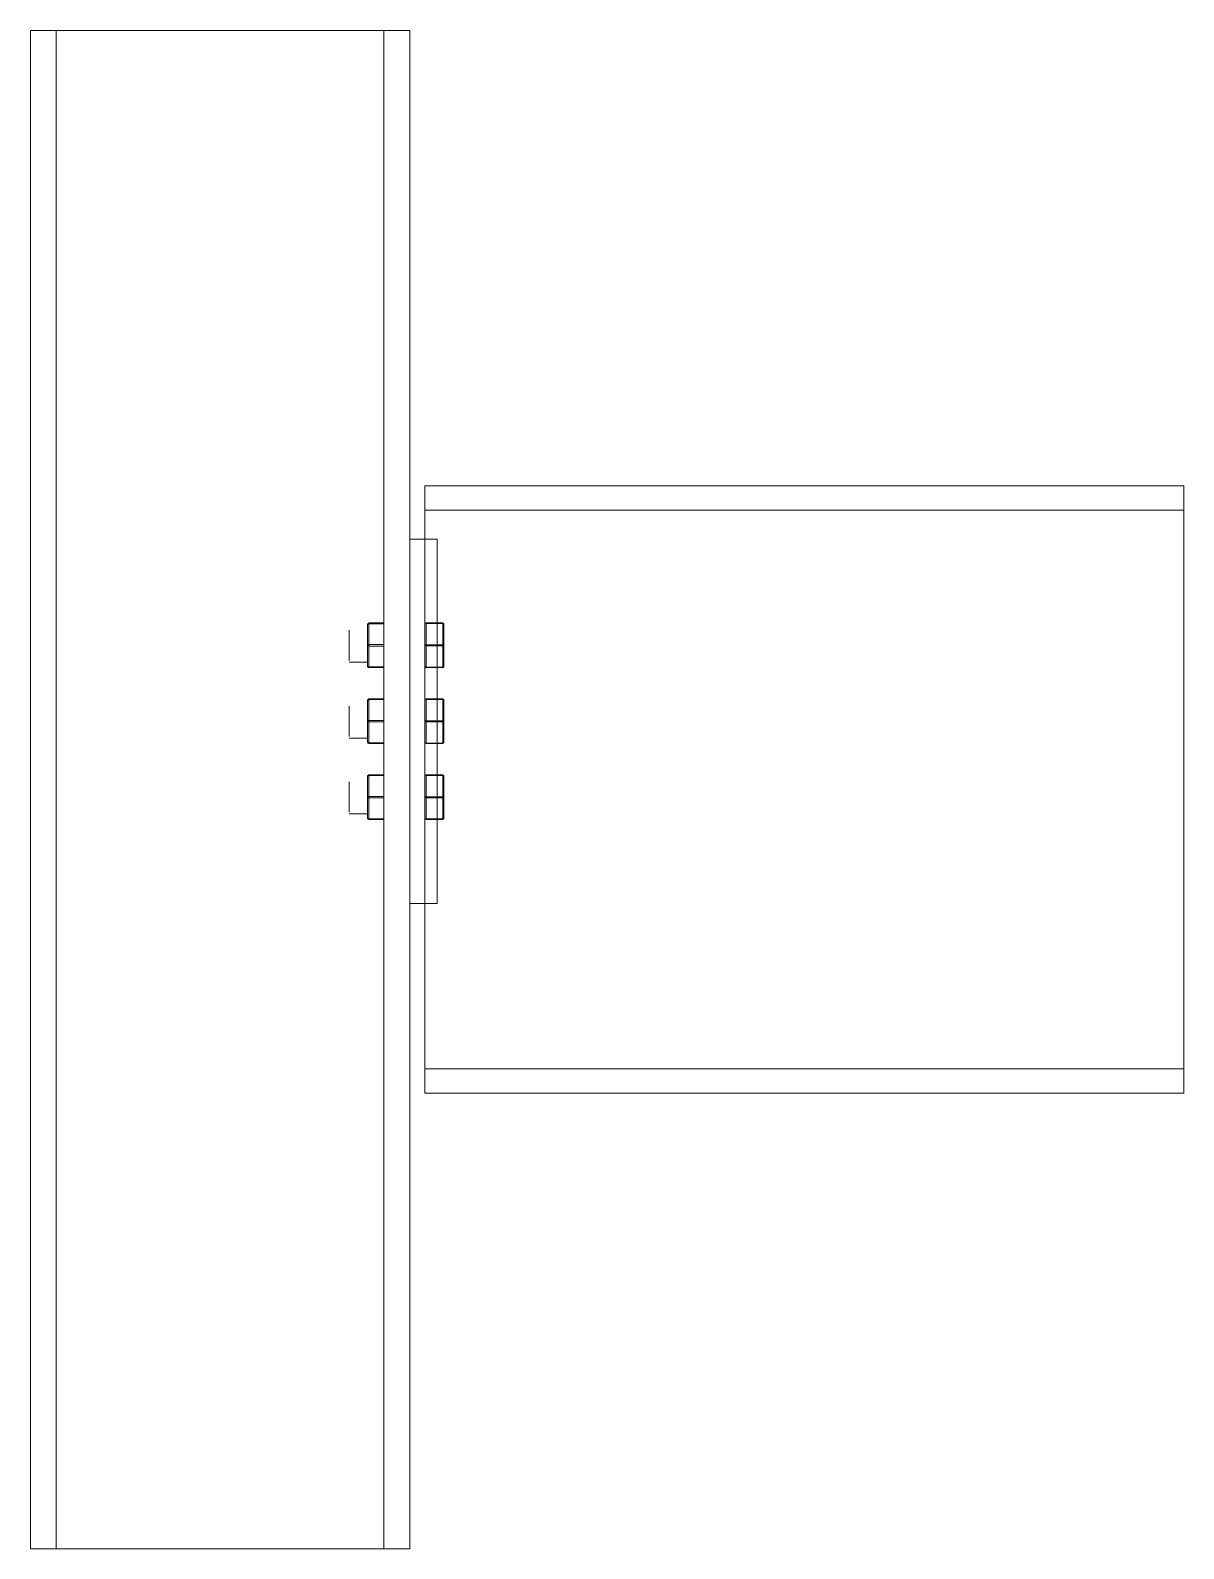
# Model space of a CAD drawing. Header units: inches. Extents: x 985 to 1745, y -16 to 984.
import ezdxf

# ---------------------------------------------------------------- set-up
doc = ezdxf.new("R2010")
doc.units = ezdxf.units.IN
doc.header["$MEASUREMENT"] = 0

# ---------------------------------------------------------------- blocks, each defined once
blk = doc.blocks.new('A$C00884E27')
at = {"color": 0, "linetype": 'Continuous', "lineweight": 0, "extrusion": (0, 1, 0)}
for p, q in [((-587.4, 1055.1), (-604.4, 1055.1)), ((-604.4, 1055.1), (-587.4, 1055.1)), ((-604.4, 55.1), (-604.4, 1055.1)), ((-604.4, 1055.1), (-604.4, 55.1)), ((-371.4, 1055.1), (-587.4, 1055.1)), ((-587.4, 1055.1), (-587.4, 55.1)), ((-587.4, 1055.1), (-371.4, 1055.1)), ((-587.4, 55.1), (-587.4, 1055.1)), ((-354.4, 1055.1), (-371.4, 1055.1)), ((-371.4, 1055.1), (-354.4, 1055.1)), ((-371.4, 55.1), (-371.4, 1055.1)), ((-371.4, 1055.1), (-371.4, 55.1)), ((-354.4, 1055.1), (-354.4, 55.1)), ((-354.4, 55.1), (-354.4, 1055.1)), ((-344.4, 739.1), (-344.4, 755.1)), ((155.6, 755.1), (-344.4, 755.1)), ((-344.4, 739.1), (-344.4, 755.1)), ((-344.4, 755.1), (155.6, 755.1)), ((155.6, 755.1), (155.6, 739.1)), ((155.6, 739.1), (155.6, 755.1)), ((-344.4, 720.1), (-344.4, 739.1)), ((-344.4, 720.1), (-344.4, 739.1)), ((-344.4, 739.1), (155.6, 739.1)), ((155.6, 739.1), (-344.4, 739.1)), ((155.6, 739.1), (155.6, 371.1)), ((155.6, 371.1), (155.6, 739.1)), ((-344.4, 720.1), (-354.4, 720.1)), ((-344.4, 720.1), (-354.4, 720.1)), ((-344.4, 480.2), (-344.4, 720.1)), ((-344.4, 480.2), (-344.4, 720.1)), ((-344.4, 720.1), (-336.4, 720.1)), ((-344.4, 720.1), (-336.4, 720.1)), ((-336.4, 720.1), (-336.4, 664.8)), ((-336.4, 664.8), (-336.4, 720.1)), ((-394.4, 640.1), (-394.4, 660.1)), ((-394.4, 640.1), (-394.4, 660.1)), ((-394.4, 660.1), (-394.4, 658.8)), ((-382.3, 663.7), (-382.3, 650.1)), ((-382.3, 650.1), (-382.3, 663.7)), ((-381.3, 664.3), (-381.3, 664.8)), ((-371.4, 664.8), (-381.3, 664.8)), ((-381.3, 664.8), (-381.3, 664.3)), ((-371.4, 664.8), (-381.3, 664.8)), ((-381.3, 664.3), (-371.4, 664.3)), ((-381.3, 650.6), (-381.3, 664.3)), ((-381.3, 664.3), (-371.4, 664.3)), ((-381.3, 650.6), (-381.3, 664.3)), ((-343.7, 664.7), (-343.7, 664.8)), ((-343.7, 664.8), (-332.6, 664.8)), ((-343.7, 664.8), (-343.7, 664.4)), ((-332.6, 664.8), (-343.7, 664.8)), ((-343.7, 664.4), (-343.7, 664.7)), ((-343.7, 650.4), (-343.7, 664.4)), ((-343.7, 664.4), (-343.7, 650.4)), ((-332.6, 664.4), (-343.7, 664.4)), ((-343.7, 664.4), (-332.6, 664.4)), ((-336.4, 664.8), (-336.4, 635.4)), ((-336.4, 635.4), (-336.4, 664.8)), ((-332.6, 664.8), (-332.6, 664.4)), ((-332.6, 664.4), (-332.6, 664.8)), ((-332.6, 650.4), (-332.6, 664.4)), ((-332.6, 664.4), (-332.6, 650.4)), ((-331.9, 664.1), (-331.9, 650.1)), ((-331.9, 650.1), (-331.9, 664.1)), ((-394.4, 658.8), (-394.4, 640.1)), ((-394.4, 640.1), (-394.4, 650.1)), ((-382.3, 650.1), (-382.3, 636.4)), ((-382.3, 636.4), (-382.3, 650.1)), ((-371.4, 650.6), (-381.3, 650.6)), ((-381.3, 650.6), (-381.3, 649.6)), ((-371.4, 650.6), (-381.3, 650.6)), ((-381.3, 649.6), (-381.3, 650.6)), ((-343.7, 650.4), (-332.6, 650.4)), ((-343.7, 650), (-343.7, 650.4)), ((-343.7, 650.4), (-343.7, 649.7)), ((-332.6, 650.4), (-343.7, 650.4)), ((-343.7, 649.7), (-343.7, 650)), ((-332.6, 649.7), (-332.6, 650.4)), ((-332.6, 650.4), (-332.6, 649.7)), ((-331.9, 650.1), (-331.9, 636.1)), ((-331.9, 636.1), (-331.9, 650.1)), ((-394.4, 640.1), (-394.4, 640.1)), ((-381.3, 649.6), (-371.4, 649.6)), ((-381.3, 635.9), (-381.3, 649.6)), ((-381.3, 649.6), (-371.4, 649.6)), ((-381.3, 635.9), (-381.3, 649.6)), ((-343.7, 635.7), (-343.7, 649.7)), ((-343.7, 649.7), (-343.7, 635.7)), ((-332.6, 649.7), (-343.7, 649.7)), ((-343.7, 649.7), (-332.6, 649.7)), ((-332.6, 635.7), (-332.6, 649.7)), ((-332.6, 649.7), (-332.6, 635.7)), ((-394.4, 639), (-382.3, 639)), ((-382.3, 639), (-394.4, 639)), ((-371.4, 635.9), (-381.3, 635.9)), ((-381.3, 635.9), (-381.3, 635.4)), ((-371.4, 635.9), (-381.3, 635.9)), ((-381.3, 635.4), (-381.3, 635.9)), ((-381.3, 635.4), (-371.4, 635.4)), ((-381.3, 635.4), (-371.4, 635.4)), ((-343.7, 635.4), (-343.7, 635.7)), ((-343.7, 635.7), (-332.6, 635.7)), ((-343.7, 635.7), (-343.7, 635.4)), ((-332.6, 635.7), (-343.7, 635.7)), ((-332.6, 635.4), (-343.7, 635.4)), ((-343.7, 635.4), (-343.7, 635.4)), ((-343.7, 635.4), (-332.6, 635.4)), ((-336.4, 635.4), (-336.4, 614.8)), ((-336.4, 614.8), (-336.4, 635.4)), ((-332.6, 635.7), (-332.6, 635.4)), ((-332.6, 635.4), (-332.6, 635.7)), ((-394.4, 590.1), (-394.4, 610.1)), ((-394.4, 610.1), (-394.4, 608.8)), ((-394.4, 608.8), (-394.4, 610.1)), ((-382.3, 613.7), (-382.3, 600.1)), ((-382.3, 600.1), (-382.3, 613.7)), ((-381.3, 614.8), (-381.3, 614.3)), ((-371.4, 614.8), (-381.3, 614.8)), ((-371.4, 614.8), (-381.3, 614.8)), ((-381.3, 614.3), (-381.3, 614.8)), ((-381.3, 614.3), (-371.4, 614.3)), ((-381.3, 614.3), (-371.4, 614.3)), ((-381.3, 600.6), (-381.3, 614.3)), ((-381.3, 600.6), (-381.3, 614.3)), ((-343.7, 614.8), (-343.7, 614.4)), ((-332.6, 614.8), (-343.7, 614.8)), ((-343.7, 614.7), (-343.7, 614.8)), ((-343.7, 614.8), (-332.6, 614.8)), ((-343.7, 614.4), (-343.7, 614.7)), ((-343.7, 614.4), (-332.6, 614.4)), ((-343.7, 600.4), (-343.7, 614.4)), ((-343.7, 614.4), (-343.7, 600.4)), ((-332.6, 614.4), (-343.7, 614.4)), ((-336.4, 614.8), (-336.4, 585.4)), ((-336.4, 585.4), (-336.4, 614.8)), ((-332.6, 614.4), (-332.6, 614.8)), ((-332.6, 614.8), (-332.6, 614.4)), ((-332.6, 614.4), (-332.6, 600.4)), ((-332.6, 600.4), (-332.6, 614.4)), ((-331.9, 600.1), (-331.9, 614.1)), ((-331.9, 614.1), (-331.9, 600.1)), ((-394.4, 608.8), (-394.4, 590.1)), ((-394.4, 590.1), (-394.4, 608.8)), ((-394.4, 608.8), (-394.4, 590.1)), ((-382.3, 600.1), (-382.3, 586.4)), ((-382.3, 586.4), (-382.3, 600.1)), ((-381.3, 600.6), (-381.3, 599.6)), ((-371.4, 600.6), (-381.3, 600.6)), ((-371.4, 600.6), (-381.3, 600.6)), ((-381.3, 599.6), (-381.3, 600.6)), ((-343.7, 600.4), (-343.7, 599.7)), ((-332.6, 600.4), (-343.7, 600.4)), ((-343.7, 600), (-343.7, 600.4)), ((-343.7, 600.4), (-332.6, 600.4)), ((-343.7, 599.7), (-343.7, 600)), ((-332.6, 599.7), (-332.6, 600.4)), ((-332.6, 600.4), (-332.6, 599.7)), ((-331.9, 586.1), (-331.9, 600.1)), ((-331.9, 600.1), (-331.9, 586.1)), ((-394.4, 590.1), (-394.4, 590.1)), ((-381.3, 599.6), (-371.4, 599.6)), ((-381.3, 585.9), (-381.3, 599.6)), ((-381.3, 599.6), (-371.4, 599.6)), ((-381.3, 585.9), (-381.3, 599.6)), ((-343.7, 599.7), (-332.6, 599.7)), ((-343.7, 585.7), (-343.7, 599.7)), ((-343.7, 599.7), (-343.7, 585.7)), ((-332.6, 599.7), (-343.7, 599.7)), ((-332.6, 599.7), (-332.6, 585.7)), ((-332.6, 585.7), (-332.6, 599.7)), ((-394.4, 589), (-382.3, 589)), ((-382.3, 589), (-394.4, 589)), ((-371.4, 585.9), (-381.3, 585.9)), ((-381.3, 585.9), (-381.3, 585.4)), ((-371.4, 585.9), (-381.3, 585.9)), ((-381.3, 585.4), (-381.3, 585.9)), ((-381.3, 585.4), (-371.4, 585.4)), ((-381.3, 585.4), (-371.4, 585.4)), ((-343.7, 585.7), (-343.7, 585.4)), ((-332.6, 585.7), (-343.7, 585.7)), ((-343.7, 585.4), (-343.7, 585.7)), ((-343.7, 585.7), (-332.6, 585.7)), ((-343.7, 585.4), (-332.6, 585.4)), ((-343.7, 585.4), (-343.7, 585.4)), ((-332.6, 585.4), (-343.7, 585.4)), ((-336.4, 585.4), (-336.4, 564.8)), ((-336.4, 564.8), (-336.4, 585.4)), ((-332.6, 585.4), (-332.6, 585.7)), ((-332.6, 585.7), (-332.6, 585.4)), ((-394.4, 540.1), (-394.4, 560.1)), ((-394.4, 560.1), (-394.4, 540.1)), ((-394.4, 540.1), (-394.4, 560.1)), ((-394.4, 540.1), (-394.4, 560.1)), ((-382.3, 563.7), (-382.3, 550.1)), ((-382.3, 550.1), (-382.3, 563.7)), ((-382.3, 558.8), (-382.3, 560.1)), ((-371.4, 564.8), (-381.3, 564.8)), ((-381.3, 564.8), (-381.3, 564.3)), ((-371.4, 564.8), (-381.3, 564.8)), ((-381.3, 564.3), (-381.3, 564.8)), ((-381.3, 564.3), (-371.4, 564.3)), ((-381.3, 550.6), (-381.3, 564.3)), ((-381.3, 564.3), (-371.4, 564.3)), ((-381.3, 550.6), (-381.3, 564.3)), ((-343.7, 564.8), (-332.6, 564.8)), ((-343.7, 564.7), (-343.7, 564.8)), ((-343.7, 564.8), (-343.7, 564.4)), ((-332.6, 564.8), (-343.7, 564.8)), ((-343.7, 564.4), (-343.7, 564.7)), ((-343.7, 550.4), (-343.7, 564.4)), ((-343.7, 564.4), (-343.7, 550.4)), ((-332.6, 564.4), (-343.7, 564.4)), ((-343.7, 564.4), (-332.6, 564.4)), ((-336.4, 564.8), (-336.4, 535.4)), ((-336.4, 535.4), (-336.4, 564.8)), ((-332.6, 564.8), (-332.6, 564.4)), ((-332.6, 564.4), (-332.6, 564.8)), ((-332.6, 550.4), (-332.6, 564.4)), ((-332.6, 564.4), (-332.6, 550.4)), ((-331.9, 564.1), (-331.9, 550.1)), ((-331.9, 550.1), (-331.9, 564.1)), ((-394.4, 558.8), (-394.4, 540.1)), ((-382.3, 550.1), (-382.3, 536.4)), ((-382.3, 536.4), (-382.3, 550.1)), ((-371.4, 550.6), (-381.3, 550.6)), ((-381.3, 550.6), (-381.3, 549.6)), ((-371.4, 550.6), (-381.3, 550.6)), ((-381.3, 549.6), (-381.3, 550.6)), ((-343.7, 550), (-343.7, 550.4)), ((-343.7, 550.4), (-332.6, 550.4)), ((-343.7, 550.4), (-343.7, 549.7)), ((-332.6, 550.4), (-343.7, 550.4)), ((-343.7, 549.7), (-343.7, 550)), ((-332.6, 550.4), (-332.6, 549.7)), ((-332.6, 549.7), (-332.6, 550.4)), ((-331.9, 550.1), (-331.9, 536.1)), ((-331.9, 536.1), (-331.9, 550.1)), ((-381.3, 549.6), (-371.4, 549.6)), ((-381.3, 549.6), (-371.4, 549.6)), ((-381.3, 535.9), (-381.3, 549.6)), ((-381.3, 535.9), (-381.3, 549.6)), ((-343.7, 535.7), (-343.7, 549.7)), ((-343.7, 549.7), (-343.7, 535.7)), ((-332.6, 549.7), (-343.7, 549.7)), ((-343.7, 549.7), (-332.6, 549.7)), ((-332.6, 535.7), (-332.6, 549.7)), ((-332.6, 549.7), (-332.6, 535.7)), ((-382.3, 539), (-394.4, 539)), ((-394.4, 539), (-382.3, 539)), ((-381.3, 535.9), (-381.3, 535.4)), ((-371.4, 535.9), (-381.3, 535.9)), ((-371.4, 535.9), (-381.3, 535.9)), ((-381.3, 535.4), (-381.3, 535.9)), ((-381.3, 535.4), (-371.4, 535.4)), ((-381.3, 535.4), (-371.4, 535.4)), ((-343.7, 535.7), (-332.6, 535.7)), ((-343.7, 535.4), (-343.7, 535.7)), ((-343.7, 535.7), (-343.7, 535.4)), ((-332.6, 535.7), (-343.7, 535.7)), ((-343.7, 535.4), (-343.7, 535.4)), ((-332.6, 535.4), (-343.7, 535.4)), ((-343.7, 535.4), (-332.6, 535.4)), ((-336.4, 535.4), (-336.4, 480.1)), ((-336.4, 480.1), (-336.4, 535.4)), ((-332.6, 535.7), (-332.6, 535.4)), ((-332.6, 535.4), (-332.6, 535.7)), ((-354.4, 480.1), (-344.5, 480.1)), ((-354.4, 480.1), (-344.5, 480.1)), ((-344.5, 480.1), (-344.5, 480.1)), ((-344.5, 480.1), (-344.4, 480.1)), ((-344.5, 480.1), (-344.4, 480.1)), ((-344.4, 480.1), (-344.4, 480.2)), ((-344.4, 480.1), (-344.4, 480.2)), ((-344.4, 480.1), (-344.3, 480.1)), ((-344.4, 480), (-344.4, 480.1)), ((-344.3, 480.1), (-344.4, 480.1)), ((-344.4, 480), (-344.4, 480.1)), ((-344.3, 480.1), (-336.4, 480.1)), ((-336.4, 480.1), (-344.3, 480.1)), ((-344.4, 371.1), (-344.4, 480)), ((-344.4, 371.1), (-344.4, 480)), ((-344.4, 355.1), (-344.4, 371.1)), ((-344.4, 355.1), (-344.4, 371.1)), ((-344.4, 371.1), (155.6, 371.1)), ((155.6, 371.1), (-344.4, 371.1)), ((155.6, 371.1), (155.6, 355.1)), ((155.6, 355.1), (155.6, 371.1)), ((-344.4, 355.1), (155.6, 355.1)), ((155.6, 355.1), (-344.4, 355.1)), ((-587.4, 55.1), (-604.4, 55.1)), ((-587.4, 55.1), (-604.4, 55.1)), ((-371.4, 55.1), (-587.4, 55.1)), ((-371.4, 55.1), (-587.4, 55.1)), ((-354.4, 55.1), (-371.4, 55.1)), ((-354.4, 55.1), (-371.4, 55.1))]:
    blk.add_line(p, q, dxfattribs=at)
at = {"color": 0, "linetype": 'Continuous', "lineweight": 0}
for centre, radius, start, end in [((-381.3, 663.7), 1.06, 90, 180), ((-381.3, 663.7), 1.06, 90, 180), ((-343.7, 664.1), 0.735, 90, 180), ((-343.7, 664.1), 0.735, 90, 180), ((-332.6, 664.1), 0.735, 0, 90), ((-332.6, 664.1), 0.735, 0, 90), ((-381.3, 636.4), 1.06, 180, 270), ((-381.3, 636.4), 1.06, 180, 270), ((-343.7, 636.1), 0.735, 180, 270), ((-343.7, 636.1), 0.735, 180, 270), ((-332.6, 636.1), 0.735, 270, 0), ((-332.6, 636.1), 0.735, 270, 0), ((-381.3, 613.7), 1.06, 90, 180), ((-381.3, 613.7), 1.06, 90, 180), ((-343.7, 614.1), 0.735, 90, 180), ((-343.7, 614.1), 0.735, 90, 180), ((-332.6, 614.1), 0.735, 0, 90), ((-332.6, 614.1), 0.735, 0, 90), ((-381.3, 586.4), 1.06, 180, 270), ((-381.3, 586.4), 1.06, 180, 270), ((-343.7, 586.1), 0.735, 180, 270), ((-343.7, 586.1), 0.735, 180, 270), ((-332.6, 586.1), 0.735, 270, 0), ((-332.6, 586.1), 0.735, 270, 0), ((-381.3, 563.7), 1.06, 90, 180), ((-381.3, 563.7), 1.06, 90, 180), ((-343.7, 564.1), 0.735, 90, 180), ((-343.7, 564.1), 0.735, 90, 180), ((-332.6, 564.1), 0.735, 0, 90), ((-332.6, 564.1), 0.735, 0, 90), ((-381.3, 536.4), 1.06, 180, 270), ((-381.3, 536.4), 1.06, 180, 270), ((-343.7, 536.1), 0.735, 180, 270), ((-343.7, 536.1), 0.735, 180, 270), ((-332.6, 536.1), 0.735, 270, 0), ((-332.6, 536.1), 0.735, 270, 0), ((-344.4, 480.1), 0.1, 90, 180), ((-344.4, 480.1), 0.1, 90, 180), ((-344.4, 480.1), 0.1, 180, 270), ((-344.4, 480.1), 0.1, 270, 90), ((-344.4, 480.1), 0.1, 270, 90)]:
    blk.add_arc(centre, radius, start, end, dxfattribs=at)
for centre, major_axis, start_param, end_param in [((-381.3, 663.7), (1.06, 0), 1.5708, 3.14159), ((-381.3, 663.7), (-1.06, 0), 4.71239, 6.28319), ((-343.7, 664.1), (-0.735, 0), 4.71239, 6.28319), ((-343.7, 664.1), (0.735, 0), 1.5708, 3.14159), ((-332.6, 664.1), (0.735, 0), 0, 1.5708), ((-332.6, 664.1), (-0.735, 0), 3.14159, 4.71239), ((-381.3, 650.1), (-1.06, 0), 4.71239, 6.28319), ((-381.3, 650.1), (1.06, 0), 1.5708, 3.14159), ((-381.3, 650.1), (-1.06, 0), 0, 1.5708), ((-381.3, 650.1), (1.06, 0), 3.14159, 4.71239), ((-343.7, 650.1), (0.735, 0), 1.5708, 3.14159), ((-343.7, 650.1), (-0.735, 0), 4.71239, 6.28319), ((-343.7, 650.1), (-0.735, 0), 0, 1.5708), ((-343.7, 650.1), (0.735, 0), 3.14159, 4.71239), ((-332.6, 650.1), (0.735, 0), 0, 1.5708), ((-332.6, 650.1), (-0.735, 0), 3.14159, 4.71239), ((-332.6, 650.1), (-0.735, 0), 1.5708, 3.14159), ((-332.6, 650.1), (0.735, 0), 4.71239, 6.28319), ((-381.3, 636.4), (1.06, 0), 3.14159, 4.71239), ((-381.3, 636.4), (-1.06, 0), 0, 1.5708), ((-343.7, 636.1), (0.735, 0), 3.14159, 4.71239), ((-343.7, 636.1), (-0.735, 0), 0, 1.5708), ((-332.6, 636.1), (-0.735, 0), 1.5708, 3.14159), ((-332.6, 636.1), (0.735, 0), 4.71239, 6.28319), ((-381.3, 613.7), (-1.06, 0), 4.71239, 6.28319), ((-381.3, 613.7), (1.06, 0), 1.5708, 3.14159), ((-343.7, 614.1), (-0.735, 0), 4.71239, 6.28319), ((-343.7, 614.1), (0.735, 0), 1.5708, 3.14159), ((-332.6, 614.1), (-0.735, 0), 3.14159, 4.71239), ((-332.6, 614.1), (0.735, 0), 0, 1.5708), ((-381.3, 600.1), (-1.06, 0), 4.71239, 6.28319), ((-381.3, 600.1), (1.06, 0), 1.5708, 3.14159), ((-381.3, 600.1), (1.06, 0), 3.14159, 4.71239), ((-381.3, 600.1), (-1.06, 0), 0, 1.5708), ((-343.7, 600.1), (0.735, 0), 1.5708, 3.14159), ((-343.7, 600.1), (-0.735, 0), 4.71239, 6.28319), ((-343.7, 600.1), (-0.735, 0), 0, 1.5708), ((-343.7, 600.1), (0.735, 0), 3.14159, 4.71239), ((-332.6, 600.1), (0.735, 0), 0, 1.5708), ((-332.6, 600.1), (-0.735, 0), 3.14159, 4.71239), ((-332.6, 600.1), (-0.735, 0), 1.5708, 3.14159), ((-332.6, 600.1), (0.735, 0), 4.71239, 6.28319), ((-381.3, 586.4), (-1.06, 0), 0, 1.5708), ((-381.3, 586.4), (1.06, 0), 3.14159, 4.71239), ((-343.7, 586.1), (0.735, 0), 3.14159, 4.71239), ((-343.7, 586.1), (-0.735, 0), 0, 1.5708), ((-332.6, 586.1), (0.735, 0), 4.71239, 6.28319), ((-332.6, 586.1), (-0.735, 0), 1.5708, 3.14159), ((-381.3, 563.7), (1.06, 0), 1.5708, 3.14159), ((-381.3, 563.7), (-1.06, 0), 4.71239, 6.28319), ((-343.7, 564.1), (-0.735, 0), 4.71239, 6.28319), ((-343.7, 564.1), (0.735, 0), 1.5708, 3.14159), ((-332.6, 564.1), (0.735, 0), 0, 1.5708), ((-332.6, 564.1), (-0.735, 0), 3.14159, 4.71239), ((-381.3, 550.1), (-1.06, 0), 4.71239, 6.28319), ((-381.3, 550.1), (1.06, 0), 1.5708, 3.14159), ((-381.3, 550.1), (-1.06, 0), 0, 1.5708), ((-381.3, 550.1), (1.06, 0), 3.14159, 4.71239), ((-343.7, 550.1), (0.735, 0), 1.5708, 3.14159), ((-343.7, 550.1), (-0.735, 0), 4.71239, 6.28319), ((-343.7, 550.1), (-0.735, 0), 0, 1.5708), ((-343.7, 550.1), (0.735, 0), 3.14159, 4.71239), ((-332.6, 550.1), (-0.735, 0), 3.14159, 4.71239), ((-332.6, 550.1), (0.735, 0), 0, 1.5708), ((-332.6, 550.1), (0.735, 0), 4.71239, 6.28319), ((-332.6, 550.1), (-0.735, 0), 1.5708, 3.14159), ((-381.3, 536.4), (1.06, 0), 3.14159, 4.71239), ((-381.3, 536.4), (-1.06, 0), 0, 1.5708), ((-343.7, 536.1), (0.735, 0), 3.14159, 4.71239), ((-343.7, 536.1), (-0.735, 0), 0, 1.5708), ((-332.6, 536.1), (-0.735, 0), 1.5708, 3.14159), ((-332.6, 536.1), (0.735, 0), 4.71239, 6.28319)]:
    blk.add_ellipse(centre, major_axis=major_axis, ratio=0.5, start_param=start_param, end_param=end_param, dxfattribs=at)

msp = doc.modelspace()

# ---------------------------------------------------------------- block references
msp.add_blockref('A$C00884E27', (1589.1, -71.1))

doc.saveas('drawing.dxf')
